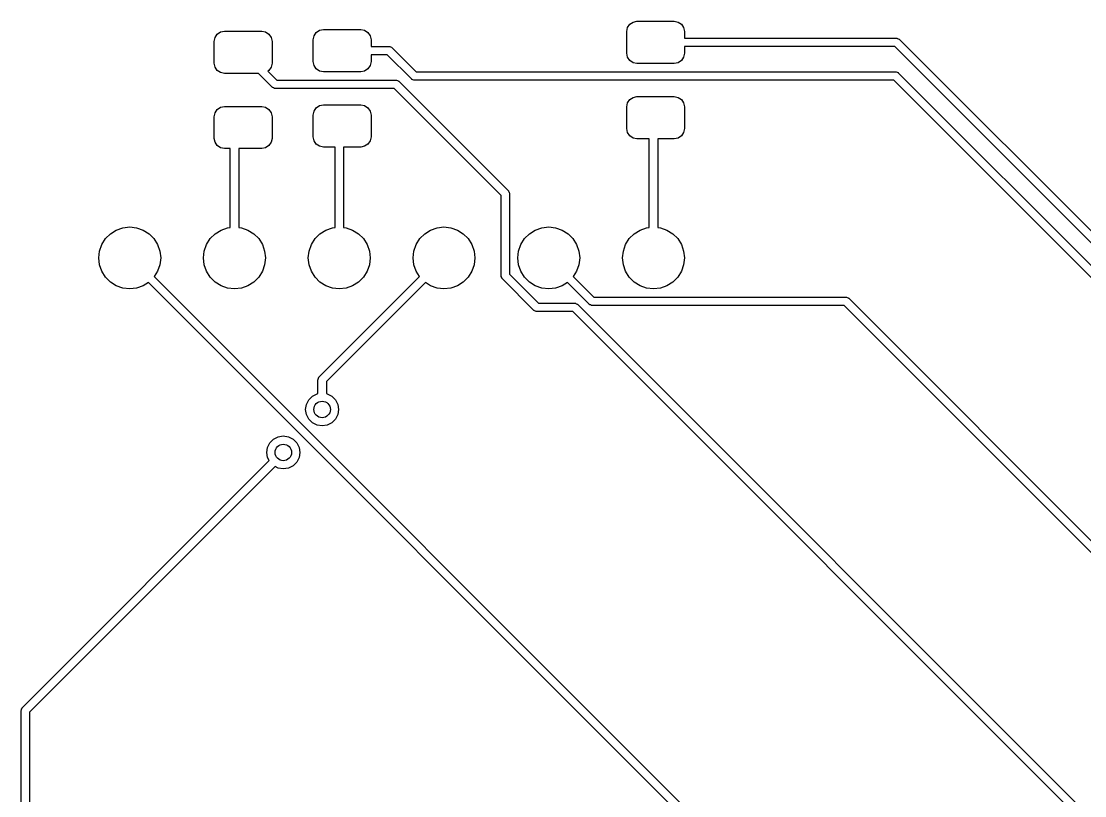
# Model space of a CAD drawing. Extents: x 5.11 to 8.2, y -3.91 to -1.13.
# Drawn here: x 6.33 to 7.345, y -1.866 to -1.127 of the extents above; entities that cross this region are included whole.
import ezdxf

# ---------------------------------------------------------------- set-up
doc = ezdxf.new("R2010")
doc.units = 0
doc.header["$MEASUREMENT"] = 0
doc.layers.add('BLACK', color=7, linetype='CONTINUOUS')

msp = doc.modelspace()

# ---------------------------------------------------------------- linework, layer by layer
at = {"layer": 'BLACK', "linetype": 'CONTINUOUS'}
for p, q in [((6.51986, -1.13707), (6.52362, -1.13632)), ((6.52362, -1.13632), (6.55906, -1.13632)), ((6.55906, -1.13632), (6.56282, -1.13707)), ((6.61115, -1.13773), (6.61434, -1.13559)), ((6.61434, -1.13559), (6.61811, -1.13484)), ((6.61811, -1.13484), (6.65354, -1.13484)), ((6.65354, -1.13484), (6.65731, -1.13559)), ((6.65731, -1.13559), (6.6605, -1.13773)), ((6.90748, -1.13681), (6.90823, -1.13304)), ((6.90748, -1.15748), (6.90748, -1.13681)), ((6.90823, -1.13304), (6.91036, -1.12985)), ((6.91036, -1.12985), (6.91356, -1.12772)), ((6.91356, -1.12772), (6.91732, -1.12697)), ((6.91732, -1.12697), (6.95276, -1.12697)), ((6.95276, -1.12697), (6.95652, -1.12772)), ((6.95652, -1.12772), (6.95972, -1.12985)), ((6.95972, -1.12985), (6.96185, -1.13304)), ((6.96185, -1.13304), (6.9626, -1.13681)), ((6.9626, -1.13681), (6.9626, -1.14315)), ((6.51378, -1.14616), (6.51453, -1.14239)), ((6.51378, -1.16683), (6.51378, -1.14616)), ((6.51453, -1.14239), (6.51666, -1.1392)), ((6.51666, -1.1392), (6.51986, -1.13707)), ((6.56282, -1.13707), (6.56601, -1.1392)), ((6.56601, -1.1392), (6.56815, -1.14239)), ((6.56815, -1.14239), (6.5689, -1.14616)), ((6.5689, -1.14616), (6.5689, -1.16683)), ((6.60827, -1.14469), (6.60902, -1.14092)), ((6.60827, -1.16535), (6.60827, -1.14469)), ((6.60902, -1.14092), (6.61115, -1.13773)), ((6.6605, -1.13773), (6.66264, -1.14092)), ((6.66264, -1.14092), (6.66339, -1.14469)), ((6.66339, -1.14469), (6.66339, -1.15102)), ((6.9626, -1.14315), (7.16519, -1.14315)), ((7.16519, -1.14315), (7.1655, -1.14325)), ((7.1655, -1.14325), (7.16582, -1.14319)), ((7.16582, -1.14319), (7.16665, -1.14362)), ((7.16665, -1.14362), (7.16754, -1.14391)), ((7.16754, -1.14391), (7.16773, -1.14417)), ((7.16773, -1.14417), (7.16802, -1.14432)), ((7.16802, -1.14432), (8.17999, -2.15629)), ((6.66339, -1.15102), (6.68061, -1.15102)), ((6.68061, -1.15102), (6.68092, -1.15112)), ((6.68092, -1.15112), (6.68124, -1.15107)), ((6.68124, -1.15107), (6.68207, -1.15149)), ((6.68207, -1.15149), (6.68296, -1.15178)), ((6.68296, -1.15178), (6.68315, -1.15204)), ((6.68315, -1.15204), (6.68344, -1.15219)), ((6.68344, -1.15219), (6.70644, -1.1752)), ((7.16354, -1.15115), (6.9626, -1.15115)), ((6.9626, -1.15115), (6.9626, -1.15748)), ((8.17317, -2.16077), (7.16354, -1.15115)), ((6.51453, -1.1706), (6.51378, -1.16683)), ((6.5689, -1.16683), (6.56815, -1.1706)), ((6.60902, -1.16912), (6.60827, -1.16535)), ((6.66339, -1.16535), (6.66264, -1.16912)), ((6.67895, -1.15902), (6.66339, -1.15902)), ((6.66339, -1.15902), (6.66339, -1.16535)), ((6.70196, -1.18203), (6.67895, -1.15902)), ((6.90823, -1.16125), (6.90748, -1.15748)), ((6.91036, -1.16444), (6.90823, -1.16125)), ((6.91356, -1.16657), (6.91036, -1.16444)), ((6.91732, -1.16732), (6.91356, -1.16657)), ((6.95276, -1.16732), (6.91732, -1.16732)), ((6.95652, -1.16657), (6.95276, -1.16732)), ((6.95972, -1.16444), (6.95652, -1.16657)), ((6.96185, -1.16125), (6.95972, -1.16444)), ((6.9626, -1.15748), (6.96185, -1.16125)), ((6.51666, -1.17379), (6.51453, -1.1706)), ((6.51986, -1.17592), (6.51666, -1.17379)), ((6.52362, -1.17667), (6.51986, -1.17592)), ((6.55586, -1.17667), (6.52362, -1.17667)), ((6.56908, -1.1899), (6.55586, -1.17667)), ((6.56601, -1.17379), (6.56498, -1.17448)), ((6.56498, -1.17448), (6.57357, -1.18307)), ((6.56815, -1.1706), (6.56601, -1.17379)), ((6.61115, -1.17231), (6.60902, -1.16912)), ((6.61434, -1.17445), (6.61115, -1.17231)), ((6.61811, -1.1752), (6.61434, -1.17445)), ((6.65354, -1.1752), (6.61811, -1.1752)), ((6.65731, -1.17445), (6.65354, -1.1752)), ((6.6605, -1.17231), (6.65731, -1.17445)), ((6.66264, -1.16912), (6.6605, -1.17231)), ((6.70644, -1.1752), (7.16424, -1.1752)), ((7.16424, -1.1752), (7.16455, -1.1753)), ((7.16455, -1.1753), (7.16487, -1.17525)), ((7.16487, -1.17525), (7.1657, -1.17567)), ((7.1657, -1.17567), (7.1666, -1.17596)), ((7.1666, -1.17596), (7.16679, -1.17622)), ((7.16679, -1.17622), (7.16707, -1.17637)), ((7.16707, -1.17637), (8.12886, -2.13815)), ((6.57357, -1.18307), (6.68707, -1.18307)), ((6.68707, -1.18307), (6.68738, -1.18317)), ((6.68738, -1.18317), (6.6877, -1.18312)), ((6.6877, -1.18312), (6.68853, -1.18355)), ((6.68853, -1.18355), (6.68942, -1.18383)), ((6.68942, -1.18383), (6.68961, -1.1841)), ((6.68961, -1.1841), (6.6899, -1.18424)), ((6.6899, -1.18424), (6.7945, -1.28884)), ((6.70225, -1.18217), (6.70196, -1.18203)), ((6.70244, -1.18243), (6.70225, -1.18217)), ((6.70333, -1.18272), (6.70244, -1.18243)), ((6.70416, -1.18315), (6.70333, -1.18272)), ((6.70448, -1.1831), (6.70416, -1.18315)), ((6.70479, -1.1832), (6.70448, -1.1831)), ((7.16259, -1.1832), (6.70479, -1.1832)), ((8.12203, -2.14264), (7.16259, -1.1832)), ((6.56937, -1.19005), (6.56908, -1.1899)), ((6.56956, -1.19031), (6.56937, -1.19005)), ((6.57045, -1.1906), (6.56956, -1.19031)), ((6.57129, -1.19102), (6.57045, -1.1906)), ((6.57161, -1.19097), (6.57129, -1.19102)), ((6.57191, -1.19107), (6.57161, -1.19097)), ((6.68541, -1.19107), (6.57191, -1.19107)), ((6.78767, -1.29333), (6.68541, -1.19107)), ((6.61115, -1.20958), (6.61434, -1.20744)), ((6.61434, -1.20744), (6.61811, -1.20669)), ((6.61811, -1.20669), (6.65354, -1.20669)), ((6.65354, -1.20669), (6.65731, -1.20744)), ((6.65731, -1.20744), (6.6605, -1.20958)), ((6.90748, -1.20866), (6.90823, -1.20489)), ((6.90823, -1.20489), (6.91036, -1.2017)), ((6.91036, -1.2017), (6.91356, -1.19957)), ((6.91356, -1.19957), (6.91732, -1.19882)), ((6.91732, -1.19882), (6.95276, -1.19882)), ((6.95276, -1.19882), (6.95652, -1.19957)), ((6.95652, -1.19957), (6.95972, -1.2017)), ((6.95972, -1.2017), (6.96185, -1.20489)), ((6.96185, -1.20489), (6.9626, -1.20866)), ((6.51378, -1.21801), (6.51453, -1.21425)), ((6.51378, -1.23868), (6.51378, -1.21801)), ((6.51453, -1.21425), (6.51666, -1.21105)), ((6.51666, -1.21105), (6.51986, -1.20892)), ((6.51986, -1.20892), (6.52362, -1.20817)), ((6.52362, -1.20817), (6.55906, -1.20817)), ((6.55906, -1.20817), (6.56282, -1.20892)), ((6.56282, -1.20892), (6.56601, -1.21105)), ((6.56601, -1.21105), (6.56815, -1.21425)), ((6.56815, -1.21425), (6.5689, -1.21801)), ((6.5689, -1.21801), (6.5689, -1.23868)), ((6.60827, -1.21654), (6.60902, -1.21277)), ((6.60827, -1.2372), (6.60827, -1.21654)), ((6.60902, -1.21277), (6.61115, -1.20958)), ((6.6605, -1.20958), (6.66264, -1.21277)), ((6.66264, -1.21277), (6.66339, -1.21654)), ((6.66339, -1.21654), (6.66339, -1.2372)), ((6.90748, -1.22933), (6.90748, -1.20866)), ((6.9626, -1.20866), (6.9626, -1.22933)), ((6.60902, -1.24097), (6.60827, -1.2372)), ((6.66339, -1.2372), (6.66264, -1.24097)), ((6.90823, -1.2331), (6.90748, -1.22933)), ((6.91036, -1.23629), (6.90823, -1.2331)), ((6.91356, -1.23842), (6.91036, -1.23629)), ((6.91732, -1.23917), (6.91356, -1.23842)), ((6.95652, -1.23842), (6.95276, -1.23917)), ((6.95972, -1.23629), (6.95652, -1.23842)), ((6.96185, -1.2331), (6.95972, -1.23629)), ((6.9626, -1.22933), (6.96185, -1.2331)), ((6.51453, -1.24245), (6.51378, -1.23868)), ((6.51666, -1.24564), (6.51453, -1.24245)), ((6.51986, -1.24777), (6.51666, -1.24564)), ((6.52362, -1.24852), (6.51986, -1.24777)), ((6.52907, -1.24852), (6.52362, -1.24852)), ((6.52907, -1.32368), (6.52907, -1.24852)), ((6.55906, -1.24852), (6.53707, -1.24852)), ((6.53707, -1.24852), (6.53707, -1.32368)), ((6.56282, -1.24777), (6.55906, -1.24852)), ((6.56601, -1.24564), (6.56282, -1.24777)), ((6.56815, -1.24245), (6.56601, -1.24564)), ((6.5689, -1.23868), (6.56815, -1.24245)), ((6.61115, -1.24416), (6.60902, -1.24097)), ((6.61434, -1.2463), (6.61115, -1.24416)), ((6.61811, -1.24705), (6.61434, -1.2463)), ((6.62907, -1.24705), (6.61811, -1.24705)), ((6.62907, -1.32368), (6.62907, -1.24705)), ((6.65354, -1.24705), (6.63707, -1.24705)), ((6.63707, -1.24705), (6.63707, -1.32368)), ((6.65731, -1.2463), (6.65354, -1.24705)), ((6.6605, -1.24416), (6.65731, -1.2463)), ((6.66264, -1.24097), (6.6605, -1.24416)), ((6.92907, -1.23917), (6.91732, -1.23917)), ((6.92907, -1.32368), (6.92907, -1.23917)), ((6.95276, -1.23917), (6.93707, -1.23917)), ((6.93707, -1.23917), (6.93707, -1.32368)), ((6.7945, -1.28884), (6.79464, -1.28913)), ((6.79464, -1.28913), (6.79491, -1.28932)), ((6.79491, -1.28932), (6.79519, -1.29021)), ((6.78767, -1.3699), (6.78767, -1.29333)), ((6.79519, -1.29021), (6.79562, -1.29104)), ((6.79562, -1.29104), (6.79557, -1.29136)), ((6.79557, -1.29136), (6.79567, -1.29167)), ((6.79567, -1.29167), (6.79567, -1.36825)), ((6.40999, -1.33435), (6.41466, -1.32967)), ((6.41466, -1.32967), (6.42026, -1.32615)), ((6.42026, -1.32615), (6.4265, -1.32397)), ((6.4265, -1.32397), (6.43307, -1.32323)), ((6.43307, -1.32323), (6.43964, -1.32397)), ((6.43964, -1.32397), (6.44588, -1.32615)), ((6.44588, -1.32615), (6.45148, -1.32967)), ((6.45148, -1.32967), (6.45616, -1.33435)), ((6.50999, -1.33435), (6.51466, -1.32967)), ((6.51466, -1.32967), (6.52026, -1.32615)), ((6.52026, -1.32615), (6.5265, -1.32397)), ((6.5265, -1.32397), (6.52907, -1.32368)), ((6.53707, -1.32368), (6.53964, -1.32397)), ((6.53964, -1.32397), (6.54588, -1.32615)), ((6.54588, -1.32615), (6.55148, -1.32967)), ((6.55148, -1.32967), (6.55616, -1.33435)), ((6.60999, -1.33435), (6.61466, -1.32967)), ((6.61466, -1.32967), (6.62026, -1.32615)), ((6.62026, -1.32615), (6.6265, -1.32397)), ((6.6265, -1.32397), (6.62907, -1.32368)), ((6.63707, -1.32368), (6.63964, -1.32397)), ((6.63964, -1.32397), (6.64588, -1.32615)), ((6.64588, -1.32615), (6.65148, -1.32967)), ((6.65148, -1.32967), (6.65616, -1.33435)), ((6.70999, -1.33435), (6.71466, -1.32967)), ((6.71466, -1.32967), (6.72026, -1.32615)), ((6.72026, -1.32615), (6.7265, -1.32397)), ((6.7265, -1.32397), (6.73307, -1.32323)), ((6.73307, -1.32323), (6.73964, -1.32397)), ((6.73964, -1.32397), (6.74588, -1.32615)), ((6.74588, -1.32615), (6.75148, -1.32967)), ((6.75148, -1.32967), (6.75616, -1.33435)), ((6.80999, -1.33435), (6.81466, -1.32967)), ((6.81466, -1.32967), (6.82026, -1.32615)), ((6.82026, -1.32615), (6.8265, -1.32397)), ((6.8265, -1.32397), (6.83307, -1.32323)), ((6.83307, -1.32323), (6.83964, -1.32397)), ((6.83964, -1.32397), (6.84588, -1.32615)), ((6.84588, -1.32615), (6.85148, -1.32967)), ((6.85148, -1.32967), (6.85616, -1.33435)), ((6.90999, -1.33435), (6.91466, -1.32967)), ((6.91466, -1.32967), (6.92026, -1.32615)), ((6.92026, -1.32615), (6.9265, -1.32397)), ((6.9265, -1.32397), (6.92907, -1.32368)), ((6.93707, -1.32368), (6.93964, -1.32397)), ((6.93964, -1.32397), (6.94588, -1.32615)), ((6.94588, -1.32615), (6.95148, -1.32967)), ((6.95148, -1.32967), (6.95616, -1.33435)), ((6.40428, -1.34619), (6.40647, -1.33994)), ((6.40647, -1.33994), (6.40999, -1.33435)), ((6.45616, -1.33435), (6.45967, -1.33994)), ((6.45967, -1.33994), (6.46186, -1.34619)), ((6.50428, -1.34619), (6.50647, -1.33994)), ((6.50647, -1.33994), (6.50999, -1.33435)), ((6.55616, -1.33435), (6.55967, -1.33994)), ((6.55967, -1.33994), (6.56186, -1.34619)), ((6.60428, -1.34619), (6.60647, -1.33994)), ((6.60647, -1.33994), (6.60999, -1.33435)), ((6.65616, -1.33435), (6.65967, -1.33994)), ((6.65967, -1.33994), (6.66186, -1.34619)), ((6.70428, -1.34619), (6.70647, -1.33994)), ((6.70647, -1.33994), (6.70999, -1.33435)), ((6.75616, -1.33435), (6.75967, -1.33994)), ((6.75967, -1.33994), (6.76186, -1.34619)), ((6.80428, -1.34619), (6.80647, -1.33994)), ((6.80647, -1.33994), (6.80999, -1.33435)), ((6.85616, -1.33435), (6.85967, -1.33994)), ((6.85967, -1.33994), (6.86186, -1.34619)), ((6.90428, -1.34619), (6.90647, -1.33994)), ((6.90647, -1.33994), (6.90999, -1.33435)), ((6.95616, -1.33435), (6.95967, -1.33994)), ((6.95967, -1.33994), (6.96186, -1.34619)), ((6.40354, -1.35276), (6.40428, -1.34619)), ((6.46186, -1.34619), (6.4626, -1.35276)), ((6.50354, -1.35276), (6.50428, -1.34619)), ((6.56186, -1.34619), (6.5626, -1.35276)), ((6.60354, -1.35276), (6.60428, -1.34619)), ((6.66186, -1.34619), (6.6626, -1.35276)), ((6.70354, -1.35276), (6.70428, -1.34619)), ((6.76186, -1.34619), (6.7626, -1.35276)), ((6.80354, -1.35276), (6.80428, -1.34619)), ((6.86186, -1.34619), (6.8626, -1.35276)), ((6.90354, -1.35276), (6.90428, -1.34619)), ((6.96186, -1.34619), (6.9626, -1.35276)), ((6.40428, -1.35933), (6.40354, -1.35276)), ((6.40647, -1.36557), (6.40428, -1.35933)), ((6.46186, -1.35933), (6.45967, -1.36557)), ((6.4626, -1.35276), (6.46186, -1.35933)), ((6.50428, -1.35933), (6.50354, -1.35276)), ((6.50647, -1.36557), (6.50428, -1.35933)), ((6.56186, -1.35933), (6.55967, -1.36557)), ((6.5626, -1.35276), (6.56186, -1.35933)), ((6.60428, -1.35933), (6.60354, -1.35276)), ((6.60647, -1.36557), (6.60428, -1.35933)), ((6.66186, -1.35933), (6.65967, -1.36557)), ((6.6626, -1.35276), (6.66186, -1.35933)), ((6.70428, -1.35933), (6.70354, -1.35276)), ((6.70647, -1.36557), (6.70428, -1.35933)), ((6.76186, -1.35933), (6.75967, -1.36557)), ((6.7626, -1.35276), (6.76186, -1.35933)), ((6.80428, -1.35933), (6.80354, -1.35276)), ((6.80647, -1.36557), (6.80428, -1.35933)), ((6.86186, -1.35933), (6.85967, -1.36557)), ((6.8626, -1.35276), (6.86186, -1.35933)), ((6.90428, -1.35933), (6.90354, -1.35276)), ((6.90647, -1.36557), (6.90428, -1.35933)), ((6.96186, -1.35933), (6.95967, -1.36557)), ((6.9626, -1.35276), (6.96186, -1.35933)), ((6.40999, -1.37117), (6.40647, -1.36557)), ((6.45967, -1.36557), (6.45654, -1.37056)), ((6.45654, -1.37056), (7.1898, -2.10383)), ((6.50999, -1.37117), (6.50647, -1.36557)), ((6.55967, -1.36557), (6.55616, -1.37117)), ((6.60999, -1.37117), (6.60647, -1.36557)), ((6.61393, -1.46624), (6.70961, -1.37056)), ((6.65967, -1.36557), (6.65616, -1.37117)), ((6.70961, -1.37056), (6.70647, -1.36557)), ((6.75967, -1.36557), (6.75616, -1.37117)), ((6.78777, -1.37021), (6.78767, -1.3699)), ((6.78772, -1.37053), (6.78777, -1.37021)), ((6.78814, -1.37137), (6.78772, -1.37053)), ((6.79567, -1.36825), (6.82343, -1.396)), ((6.80999, -1.37117), (6.80647, -1.36557)), ((6.85967, -1.36557), (6.85654, -1.37056)), ((6.85654, -1.37056), (6.87613, -1.39016)), ((6.90999, -1.37117), (6.90647, -1.36557)), ((6.95967, -1.36557), (6.95616, -1.37117)), ((6.41466, -1.37584), (6.40999, -1.37117)), ((6.42026, -1.37936), (6.41466, -1.37584)), ((6.4265, -1.38154), (6.42026, -1.37936)), ((6.44588, -1.37936), (6.43964, -1.38154)), ((6.45088, -1.37622), (6.44588, -1.37936)), ((7.18297, -2.10831), (6.45088, -1.37622)), ((6.51466, -1.37584), (6.50999, -1.37117)), ((6.52026, -1.37936), (6.51466, -1.37584)), ((6.5265, -1.38154), (6.52026, -1.37936)), ((6.54588, -1.37936), (6.53964, -1.38154)), ((6.55148, -1.37584), (6.54588, -1.37936)), ((6.55616, -1.37117), (6.55148, -1.37584)), ((6.61466, -1.37584), (6.60999, -1.37117)), ((6.62026, -1.37936), (6.61466, -1.37584)), ((6.6265, -1.38154), (6.62026, -1.37936)), ((6.71526, -1.37622), (6.62076, -1.47072)), ((6.64588, -1.37936), (6.63964, -1.38154)), ((6.65148, -1.37584), (6.64588, -1.37936)), ((6.65616, -1.37117), (6.65148, -1.37584)), ((6.72026, -1.37936), (6.71526, -1.37622)), ((6.7265, -1.38154), (6.72026, -1.37936)), ((6.74588, -1.37936), (6.73964, -1.38154)), ((6.75148, -1.37584), (6.74588, -1.37936)), ((6.75616, -1.37117), (6.75148, -1.37584)), ((6.78843, -1.37226), (6.78814, -1.37137)), ((6.78869, -1.37245), (6.78843, -1.37226)), ((6.78884, -1.37273), (6.78869, -1.37245)), ((6.81894, -1.40283), (6.78884, -1.37273)), ((6.81466, -1.37584), (6.80999, -1.37117)), ((6.82026, -1.37936), (6.81466, -1.37584)), ((6.8265, -1.38154), (6.82026, -1.37936)), ((6.84588, -1.37936), (6.83964, -1.38154)), ((6.85088, -1.37622), (6.84588, -1.37936)), ((6.87164, -1.39699), (6.85088, -1.37622)), ((6.91466, -1.37584), (6.90999, -1.37117)), ((6.92026, -1.37936), (6.91466, -1.37584)), ((6.9265, -1.38154), (6.92026, -1.37936)), ((6.94588, -1.37936), (6.93964, -1.38154)), ((6.95148, -1.37584), (6.94588, -1.37936)), ((6.95616, -1.37117), (6.95148, -1.37584)), ((6.43307, -1.38228), (6.4265, -1.38154)), ((6.43964, -1.38154), (6.43307, -1.38228)), ((6.53307, -1.38228), (6.5265, -1.38154)), ((6.53964, -1.38154), (6.53307, -1.38228)), ((6.63307, -1.38228), (6.6265, -1.38154)), ((6.63964, -1.38154), (6.63307, -1.38228)), ((6.73307, -1.38228), (6.7265, -1.38154)), ((6.73964, -1.38154), (6.73307, -1.38228)), ((6.83307, -1.38228), (6.8265, -1.38154)), ((6.83964, -1.38154), (6.83307, -1.38228)), ((6.87613, -1.39016), (7.1166, -1.39016)), ((6.93307, -1.38228), (6.9265, -1.38154)), ((6.93964, -1.38154), (6.93307, -1.38228)), ((7.1166, -1.39016), (7.11691, -1.39026)), ((7.11691, -1.39026), (7.11722, -1.39021)), ((7.11722, -1.39021), (7.11806, -1.39063)), ((7.11806, -1.39063), (7.11895, -1.39092)), ((6.82343, -1.396), (6.85787, -1.396)), ((6.85787, -1.396), (6.85818, -1.3961)), ((6.85818, -1.3961), (6.8585, -1.39605)), ((6.8585, -1.39605), (6.85933, -1.39648)), ((6.85933, -1.39648), (6.86022, -1.39677)), ((6.86022, -1.39677), (6.86041, -1.39703)), ((6.86041, -1.39703), (6.8607, -1.39718)), ((6.8607, -1.39718), (7.60023, -2.1367)), ((6.87193, -1.39713), (6.87164, -1.39699)), ((6.87212, -1.39739), (6.87193, -1.39713)), ((6.87301, -1.39768), (6.87212, -1.39739)), ((6.87385, -1.39811), (6.87301, -1.39768)), ((6.87417, -1.39806), (6.87385, -1.39811)), ((6.87447, -1.39816), (6.87417, -1.39806)), ((7.11494, -1.39816), (6.87447, -1.39816)), ((7.87414, -2.15736), (7.11494, -1.39816)), ((7.11895, -1.39092), (7.11914, -1.39118)), ((7.11914, -1.39118), (7.11943, -1.39133)), ((7.11943, -1.39133), (7.88097, -2.15287)), ((6.81923, -1.40298), (6.81894, -1.40283)), ((6.81942, -1.40324), (6.81923, -1.40298)), ((6.82031, -1.40353), (6.81942, -1.40324)), ((6.82114, -1.40395), (6.82031, -1.40353)), ((6.82146, -1.4039), (6.82114, -1.40395)), ((6.82177, -1.404), (6.82146, -1.4039)), ((6.85621, -1.404), (6.82177, -1.404)), ((7.59574, -2.14353), (6.85621, -1.404)), ((6.61276, -1.46906), (6.61286, -1.46876)), ((6.61276, -1.4823), (6.61276, -1.46906)), ((6.61281, -1.46844), (6.61324, -1.4676)), ((6.61286, -1.46876), (6.61281, -1.46844)), ((6.61324, -1.4676), (6.61353, -1.46671)), ((6.61353, -1.46671), (6.61379, -1.46652)), ((6.61379, -1.46652), (6.61393, -1.46624)), ((6.62076, -1.47072), (6.62076, -1.4823)), ((6.60178, -1.49254), (6.60402, -1.48815)), ((6.60402, -1.48815), (6.60751, -1.48467)), ((6.60751, -1.48467), (6.6119, -1.48243)), ((6.6119, -1.48243), (6.61276, -1.4823)), ((6.62076, -1.4823), (6.62163, -1.48243)), ((6.62163, -1.48243), (6.62602, -1.48467)), ((6.62602, -1.48467), (6.6295, -1.48815)), ((6.6295, -1.48815), (6.63174, -1.49254)), ((6.60101, -1.49741), (6.60178, -1.49254)), ((6.60178, -1.50228), (6.60101, -1.49741)), ((6.60402, -1.50667), (6.60178, -1.50228)), ((6.63174, -1.50228), (6.6295, -1.50667)), ((6.63174, -1.49254), (6.63251, -1.49741)), ((6.63251, -1.49741), (6.63174, -1.50228)), ((6.60751, -1.51015), (6.60402, -1.50667)), ((6.6119, -1.51239), (6.60751, -1.51015)), ((6.61676, -1.51316), (6.6119, -1.51239)), ((6.62163, -1.51239), (6.61676, -1.51316)), ((6.62602, -1.51015), (6.62163, -1.51239)), ((6.6295, -1.50667), (6.62602, -1.51015)), ((6.57483, -1.52344), (6.57969, -1.52267)), ((6.57969, -1.52267), (6.58456, -1.52344)), ((6.56472, -1.53355), (6.56695, -1.52916)), ((6.56695, -1.52916), (6.57044, -1.52568)), ((6.57044, -1.52568), (6.57483, -1.52344)), ((6.58456, -1.52344), (6.58895, -1.52568)), ((6.58895, -1.52568), (6.59244, -1.52916)), ((6.59244, -1.52916), (6.59467, -1.53355)), ((6.56395, -1.53842), (6.56472, -1.53355)), ((6.56472, -1.54328), (6.56395, -1.53842)), ((6.59467, -1.53355), (6.59544, -1.53842)), ((6.59544, -1.53842), (6.59467, -1.54328)), ((6.33069, -1.78176), (6.56622, -1.54623)), ((6.57188, -1.55189), (6.33752, -1.78624)), ((6.56622, -1.54623), (6.56472, -1.54328)), ((6.57483, -1.55339), (6.57188, -1.55189)), ((6.58895, -1.55116), (6.58456, -1.55339)), ((6.59244, -1.54767), (6.58895, -1.55116)), ((6.59467, -1.54328), (6.59244, -1.54767)), ((6.57969, -1.55416), (6.57483, -1.55339)), ((6.58456, -1.55339), (6.57969, -1.55416)), ((6.32952, -1.78459), (6.32962, -1.78428)), ((6.32952, -2.30069), (6.32952, -1.78459)), ((6.32957, -1.78396), (6.33, -1.78313)), ((6.32962, -1.78428), (6.32957, -1.78396)), ((6.33, -1.78313), (6.33029, -1.78224)), ((6.33029, -1.78224), (6.33055, -1.78205)), ((6.33055, -1.78205), (6.33069, -1.78176)), ((6.33752, -1.78624), (6.33752, -2.30069))]:
    msp.add_line(p, q, dxfattribs=at)
at = {"layer": 'BLACK'}
for centre in [(6.61676, -1.49741), (6.57969, -1.53842)]:
    msp.add_circle(centre, 0.00787, dxfattribs=at)

doc.saveas('drawing.dxf')
